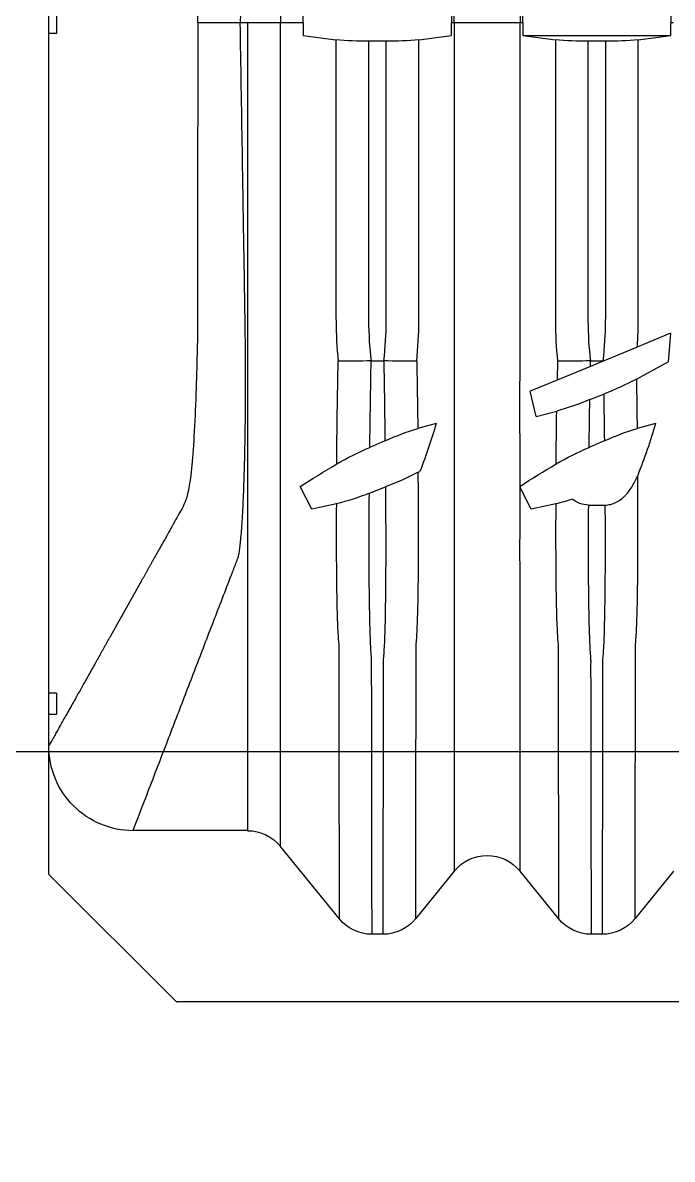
# Model space of a CAD drawing. Header units: millimetres. Extents: x -455371 to 117772, y -78417 to 116564.
# Drawn here: x -28832.4 to -28679.6, y 58876.5 to 59144 of the extents above; entities that cross this region are included whole.
import ezdxf

# ---------------------------------------------------------------- set-up
doc = ezdxf.new("R2010")
doc.units = ezdxf.units.MM
doc.layers.get('0').update_dxf_attribs({"color": 255})
doc.layers.add('BETON-STOP', color=141, linetype='Continuous')
doc.layers.add('Cls', color=7, linetype='Continuous', lineweight=25)
doc.layers.add('quote', color=5, linetype='Continuous', lineweight=15)

# ---------------------------------------------------------------- blocks, each defined once
blk = doc.blocks.new('Bs H50 tacca 4')
at = {"layer": 'BETON-STOP'}
for p, q in [((19672.558, 10052.839), (19675.568, 10055.839)), ((19675.568, 10055.839), (19675.579, 10055.839)), ((19692.858, 10055.839), (19675.579, 10055.839)), ((19680.411, 10054.254), (19680.156, 10054.254)), ((19685.561, 10054.254), (19685.306, 10054.254)), ((19679.383, 10053.884), (19678.008, 10052.189)), ((19682.085, 10052.772), (19681.184, 10053.884)), ((19684.533, 10053.884), (19683.631, 10052.772)), ((19687.235, 10052.772), (19686.334, 10053.884)), ((19672.558, 10049.089), (19672.558, 10052.839)), ((19678.008, 10052.189), (19678.008, 10032.839)), ((19677.236, 10051.819), (19674.546, 10051.819)), ((19677.236, 10032.839), (19677.236, 10051.819)), ((19672.747, 10049.089), (19672.558, 10049.089)), ((19672.558, 10048.589), (19672.558, 10049.089)), ((19672.747, 10048.589), (19672.747, 10049.089)), ((19672.747, 10048.589), (19672.558, 10048.589)), ((19672.558, 10033.089), (19672.558, 10048.589)), ((19678.745, 10044.27), (19678.47, 10043.734)), ((19679.319, 10044.143), (19678.745, 10044.27)), ((19683.895, 10044.27), (19683.631, 10043.755)), ((19684.469, 10044.143), (19683.895, 10044.27)), ((19685.243, 10044.17), (19685.624, 10044.17)), ((19680.094, 10043.891), (19680.471, 10043.744)), ((19683.62, 10043.734), (19683.631, 10043.755)), ((19683.631, 10043.728), (19683.62, 10043.734)), ((19681.242, 10043.4), (19681.279, 10043.38)), ((19680.46, 10042.661), (19680.105, 10042.815)), ((19685.61, 10042.661), (19685.255, 10042.815)), ((19681.661, 10042.253), (19681.23, 10042.373)), ((19686.811, 10042.253), (19686.38, 10042.373)), ((19684.01, 10042.089), (19683.87, 10041.498)), ((19684.01, 10042.089), (19684.492, 10041.964)), ((19685.27, 10041.694), (19685.595, 10041.563)), ((19684.504, 10041.235), (19683.87, 10041.498)), ((19684.511, 10040.787), (19684.504, 10041.235)), ((19685.282, 10040.913), (19684.504, 10041.235)), ((19686.363, 10041.212), (19687.111, 10040.805)), ((19680.135, 10040.779), (19680.142, 10040.779)), ((19680.142, 10040.779), (19680.425, 10040.779)), ((19680.425, 10040.779), (19680.432, 10040.779)), ((19685.282, 10040.913), (19685.285, 10040.779)), ((19685.582, 10040.789), (19685.282, 10040.913)), ((19685.285, 10040.779), (19685.292, 10040.779)), ((19685.292, 10040.779), (19685.575, 10040.779)), ((19685.575, 10040.779), (19685.582, 10040.779)), ((19685.582, 10040.779), (19685.582, 10040.789)), ((19685.603, 10040.78), (19685.582, 10040.789)), ((19685.603, 10040.78), (19685.582, 10040.779)), ((19686.383, 10040.457), (19685.603, 10040.78)), ((19687.166, 10040.132), (19687.111, 10040.805)), ((19687.166, 10040.132), (19686.383, 10040.457)), ((19672.747, 10033.089), (19672.558, 10033.089)), ((19672.558, 10032.589), (19672.558, 10033.089)), ((19672.747, 10032.589), (19672.747, 10033.089)), ((19678.543, 10033.139), (19679.31, 10033.237)), ((19678.543, 10032.839), (19678.543, 10033.139)), ((19680.484, 10033.275), (19680.083, 10033.275)), ((19681.257, 10033.237), (19682.024, 10033.139)), ((19682.024, 10033.139), (19682.024, 10032.839)), ((19683.693, 10033.139), (19684.46, 10033.237)), ((19683.693, 10032.839), (19683.693, 10033.139)), ((19683.693, 10033.139), (19687.174, 10033.139)), ((19685.634, 10033.275), (19685.233, 10033.275)), ((19686.407, 10033.237), (19687.174, 10033.139)), ((19687.174, 10033.139), (19687.174, 10032.839)), ((19677.062, 10032.839), (19676.066, 10032.839)), ((19677.236, 10032.839), (19677.062, 10032.839)), ((19678.008, 10032.839), (19677.236, 10032.839)), ((19678.543, 10032.839), (19678.008, 10032.839)), ((19678.543, 10032.839), (19678.543, 10032.539)), ((19682.085, 10032.839), (19682.024, 10032.839)), ((19682.024, 10032.539), (19682.024, 10032.839)), ((19683.631, 10032.839), (19682.085, 10032.839)), ((19683.693, 10032.839), (19683.631, 10032.839)), ((19683.693, 10032.839), (19683.693, 10032.539)), ((19687.235, 10032.839), (19687.174, 10032.839)), ((19687.174, 10032.539), (19687.174, 10032.839))]:
    blk.add_line(p, q, dxfattribs=at)
for centre, radius, start, end in [((19680.157, 10053.259), 0.995, 90.0853, 141.0771), ((19680.409, 10053.258), 0.996, 38.931, 89.9066), ((19685.307, 10053.259), 0.995, 90.0853, 141.0771), ((19685.559, 10053.258), 0.996, 38.931, 89.9066), ((19682.858, 10053.395), 0.992, 218.8507, 321.1493), ((19677.234, 10052.815), 0.995, 270.0845, 321.0778), ((19674.551, 10049.839), 1.981, 90.1249, 180.3275), ((19677.802, 10038.174), 6.159, 68.148, 75.7364), ((19683.423, 10039.817), 4.451, 71.1754, 76.4034), ((19685.256, 10043.537), 0.633, 91.2639, 128.8863), ((19698.453, 10075.039), 37.139, 237.4487, 239.0025), ((19677.832, 10036.81), 7.42, 62.6401, 69.1643), ((19703.713, 10075.219), 37.349, 237.473, 238.9994), ((19674.405, 10038.676), 12.912, 16.0869, 21.8067), ((20031.969, 10047.023), 352.663, 180.62038, 181.0131), ((19682.961, 10049.505), 7.274, 240.0223, 246.8784), ((19669.39, 10038.719), 12.77, 16.0673, 21.4049), ((19925.582, 10045.627), 241.117, 180.57577, 180.87046), ((19688.111, 10049.505), 7.274, 240.0223, 246.8784), ((20098.832, 10047.984), 418.759, 180.70721, 180.98586), ((19237.634, 10048.361), 442.863, 359.01905, 359.26254), ((19683.074, 10048.493), 6.392, 245.8601, 253.2339), ((20008.511, 10046.687), 323.28, 180.68628, 180.88504), ((19336.282, 10047.052), 349.356, 359.09979, 359.2798), ((19688.224, 10048.493), 6.392, 245.8601, 253.2339), ((19111.745, 10050.432), 569.543, 359.02971, 359.18931), ((19250.396, 10048.421), 436.026, 359.05265, 359.20533), ((19682.612, 10035.294), 6.93, 67.4443, 74.2569), ((19682.588, 10033.981), 8.157, 62.4371, 68.3733), ((19679.654, 10031.86), 8.932, 86.9126, 91.8782), ((19680.913, 10031.86), 8.932, 88.1218, 93.0874), ((19684.804, 10031.86), 8.932, 86.9126, 91.8782), ((19680.019, 10026.768), 6.508, 89.4367, 96.2533), ((19680.536, 10026.53), 6.746, 83.8671, 90.4429), ((19685.169, 10026.768), 6.508, 89.4367, 96.2533), ((19685.686, 10026.53), 6.746, 83.8671, 90.4429)]:
    blk.add_arc(centre, radius, start, end, dxfattribs=at)
for points, degree, knots in [([(19680.156, 10054.254), (19680.156, 10052.992), (19680.153, 10051.728), (19680.15, 10049.831), (19680.149, 10049.199), (19680.148, 10048.408), (19680.147, 10048.25), (19680.147, 10048.013), (19680.147, 10047.934), (19680.147, 10047.816), (19680.146, 10047.779), (19680.136, 10047.678), (19680.132, 10047.617), (19680.125, 10047.472), (19680.121, 10047.389), (19680.114, 10047.199), (19680.11, 10047.092), (19680.101, 10046.74), (19680.097, 10046.467), (19680.092, 10046.001), (19680.091, 10045.837), (19680.09, 10045.488), (19680.089, 10045.304), (19680.09, 10044.732), (19680.091, 10044.325), (19680.094, 10043.891)], 3, [0, 0, 0, 0, 0.5, 0.5, 0.75, 0.75, 0.8125, 0.8125, 0.84375, 0.84375, 0.859375, 0.859375, 0.875, 0.875, 0.890625, 0.890625, 0.90625, 0.90625, 0.9375, 0.9375, 0.953125, 0.953125, 0.96875, 0.96875, 1, 1, 1, 1]), ([(19680.471, 10043.744), (19680.475, 10044.19), (19680.477, 10044.608), (19680.478, 10045.385), (19680.476, 10045.748), (19680.471, 10046.391), (19680.467, 10046.672), (19680.458, 10047.036), (19680.455, 10047.148), (19680.447, 10047.348), (19680.444, 10047.436), (19680.436, 10047.588), (19680.432, 10047.653), (19680.425, 10047.734), (19680.422, 10047.758), (19680.42, 10047.8), (19680.42, 10047.819), (19680.42, 10047.918), (19680.42, 10047.998), (19680.42, 10048.235), (19680.419, 10048.394), (19680.417, 10049.186), (19680.417, 10049.82), (19680.413, 10051.722), (19680.411, 10052.989), (19680.411, 10054.254)], 3, [0, 0, 0, 0, 0.03125, 0.03125, 0.0625, 0.0625, 0.09375, 0.09375, 0.109375, 0.109375, 0.125, 0.125, 0.140625, 0.140625, 0.148437, 0.148437, 0.15625, 0.15625, 0.1875, 0.1875, 0.25, 0.25, 0.5, 0.5, 1, 1, 1, 1]), ([(19685.306, 10054.254), (19685.306, 10053.001), (19685.303, 10051.745), (19685.3, 10049.861), (19685.299, 10049.233), (19685.298, 10048.448), (19685.297, 10048.291), (19685.297, 10048.056), (19685.297, 10047.977), (19685.297, 10047.859), (19685.298, 10047.822), (19685.294, 10047.739), (19685.287, 10047.685), (19685.275, 10047.495), (19685.268, 10047.326), (19685.258, 10047.001), (19685.255, 10046.882), (19685.25, 10046.625), (19685.247, 10046.488), (19685.242, 10046.048), (19685.24, 10045.717), (19685.239, 10044.983), (19685.24, 10044.59), (19685.243, 10044.17)], 3, [0, 0, 0, 0, 0.5, 0.5, 0.75, 0.75, 0.8125, 0.8125, 0.84375, 0.84375, 0.859375, 0.859375, 0.875, 0.875, 0.90625, 0.90625, 0.921875, 0.921875, 0.9375, 0.9375, 0.96875, 0.96875, 1, 1, 1, 1]), ([(19685.624, 10044.17), (19685.627, 10044.593), (19685.628, 10044.988), (19685.627, 10045.538), (19685.626, 10045.715), (19685.624, 10046.048), (19685.623, 10046.205), (19685.617, 10046.646), (19685.612, 10046.902), (19685.602, 10047.227), (19685.598, 10047.324), (19685.591, 10047.495), (19685.587, 10047.568), (19685.579, 10047.694), (19685.572, 10047.746), (19685.569, 10047.827), (19685.57, 10047.865), (19685.57, 10047.983), (19685.57, 10048.061), (19685.569, 10048.296), (19685.569, 10048.453), (19685.567, 10049.238), (19685.566, 10049.865), (19685.563, 10051.747), (19685.561, 10053.002), (19685.561, 10054.254)], 3, [0, 0, 0, 0, 0.03125, 0.03125, 0.046875, 0.046875, 0.0625, 0.0625, 0.09375, 0.09375, 0.109375, 0.109375, 0.125, 0.125, 0.140625, 0.140625, 0.15625, 0.15625, 0.1875, 0.1875, 0.25, 0.25, 0.5, 0.5, 1, 1, 1, 1]), ([(19679.319, 10044.143), (19679.317, 10044.552), (19679.317, 10044.933), (19679.318, 10045.461), (19679.319, 10045.628), (19679.322, 10045.942), (19679.324, 10046.089), (19679.328, 10046.363), (19679.331, 10046.49), (19679.337, 10046.725), (19679.34, 10046.833), (19679.351, 10047.122), (19679.358, 10047.265), (19679.37, 10047.391), (19679.373, 10047.413), (19679.374, 10047.453), (19679.374, 10047.472), (19679.374, 10047.53), (19679.374, 10047.569), (19679.374, 10047.685), (19679.374, 10047.763), (19679.375, 10047.995), (19679.375, 10048.15), (19679.377, 10048.925), (19679.377, 10049.546), (19679.381, 10051.406), (19679.383, 10052.646), (19679.383, 10053.884)], 3, [0, 0, 0, 0, 0.03125, 0.03125, 0.046875, 0.046875, 0.0625, 0.0625, 0.078125, 0.078125, 0.09375, 0.09375, 0.125, 0.125, 0.132813, 0.132813, 0.140625, 0.140625, 0.15625, 0.15625, 0.1875, 0.1875, 0.25, 0.25, 0.5, 0.5, 1, 1, 1, 1]), ([(19681.184, 10053.884), (19681.184, 10052.621), (19681.186, 10051.355), (19681.189, 10049.456), (19681.19, 10048.823), (19681.192, 10048.032), (19681.192, 10047.873), (19681.193, 10047.636), (19681.193, 10047.557), (19681.193, 10047.458), (19681.192, 10047.439), (19681.195, 10047.396), (19681.199, 10047.372), (19681.206, 10047.291), (19681.21, 10047.226), (19681.217, 10047.074), (19681.221, 10046.986), (19681.228, 10046.787), (19681.231, 10046.675), (19681.24, 10046.311), (19681.244, 10046.03), (19681.248, 10045.552), (19681.249, 10045.383), (19681.25, 10045.025), (19681.25, 10044.837), (19681.248, 10044.255), (19681.246, 10043.84), (19681.242, 10043.4)], 3, [0, 0, 0, 0, 0.5, 0.5, 0.75, 0.75, 0.8125, 0.8125, 0.84375, 0.84375, 0.851563, 0.851563, 0.859375, 0.859375, 0.875, 0.875, 0.890625, 0.890625, 0.90625, 0.90625, 0.9375, 0.9375, 0.953125, 0.953125, 0.96875, 0.96875, 1, 1, 1, 1]), ([(19684.469, 10044.143), (19684.467, 10044.552), (19684.467, 10044.933), (19684.468, 10045.461), (19684.469, 10045.628), (19684.472, 10045.942), (19684.474, 10046.089), (19684.478, 10046.363), (19684.481, 10046.49), (19684.487, 10046.725), (19684.49, 10046.833), (19684.501, 10047.122), (19684.508, 10047.265), (19684.52, 10047.391), (19684.523, 10047.413), (19684.524, 10047.453), (19684.524, 10047.472), (19684.524, 10047.53), (19684.524, 10047.569), (19684.524, 10047.685), (19684.524, 10047.763), (19684.525, 10047.995), (19684.525, 10048.15), (19684.527, 10048.925), (19684.527, 10049.546), (19684.531, 10051.406), (19684.533, 10052.646), (19684.533, 10053.884)], 3, [0, 0, 0, 0, 0.03125, 0.03125, 0.046875, 0.046875, 0.0625, 0.0625, 0.078125, 0.078125, 0.09375, 0.09375, 0.125, 0.125, 0.132812, 0.132812, 0.140625, 0.140625, 0.15625, 0.15625, 0.1875, 0.1875, 0.25, 0.25, 0.5, 0.5, 1, 1, 1, 1]), ([(19686.334, 10053.884), (19686.334, 10052.623), (19686.336, 10051.359), (19686.339, 10049.464), (19686.34, 10048.832), (19686.342, 10048.042), (19686.342, 10047.884), (19686.343, 10047.647), (19686.343, 10047.568), (19686.343, 10047.469), (19686.343, 10047.45), (19686.344, 10047.409), (19686.347, 10047.386), (19686.355, 10047.308), (19686.359, 10047.246), (19686.366, 10047.098), (19686.37, 10047.012), (19686.377, 10046.819), (19686.38, 10046.709), (19686.389, 10046.352), (19686.393, 10046.075), (19686.397, 10045.603), (19686.398, 10045.436), (19686.399, 10045.084), (19686.4, 10044.897), (19686.399, 10044.32), (19686.397, 10043.909), (19686.393, 10043.472)], 3, [0, 0, 0, 0, 0.5, 0.5, 0.75, 0.75, 0.8125, 0.8125, 0.84375, 0.84375, 0.851563, 0.851563, 0.859375, 0.859375, 0.875, 0.875, 0.890625, 0.890625, 0.90625, 0.90625, 0.9375, 0.9375, 0.953125, 0.953125, 0.96875, 0.96875, 1, 1, 1, 1]), ([(19682.085, 10032.839), (19682.085, 10034.04), (19682.085, 10035.241), (19682.085, 10037.042), (19682.085, 10037.643), (19682.085, 10038.544), (19682.085, 10038.844), (19682.085, 10039.294), (19682.085, 10039.444), (19682.085, 10039.745), (19682.085, 10039.895), (19682.086, 10040.345), (19682.086, 10040.645), (19682.086, 10041.244), (19682.086, 10041.538), (19682.086, 10042.11), (19682.086, 10042.388), (19682.086, 10042.932), (19682.086, 10043.198), (19682.086, 10043.952), (19682.086, 10044.404), (19682.086, 10045.199), (19682.086, 10045.526), (19682.086, 10045.911), (19682.086, 10046.021), (19682.086, 10046.2), (19682.085, 10046.27), (19682.085, 10046.369), (19682.085, 10046.413), (19682.085, 10046.507), (19682.085, 10046.554), (19682.085, 10046.788), (19682.085, 10046.974), (19682.085, 10047.535), (19682.085, 10047.909), (19682.085, 10049.78), (19682.085, 10051.276), (19682.085, 10052.772)], 3, [0, 0, 0, 0, 0.0625, 0.0625, 0.09375, 0.09375, 0.109375, 0.109375, 0.117188, 0.117188, 0.125, 0.125, 0.140625, 0.140625, 0.15625, 0.15625, 0.171875, 0.171875, 0.1875, 0.1875, 0.21875, 0.21875, 0.25, 0.25, 0.265625, 0.265625, 0.28125, 0.28125, 0.296875, 0.296875, 0.3125, 0.3125, 0.375, 0.375, 0.5, 0.5, 1, 1, 1, 1]), ([(19683.631, 10052.772), (19683.631, 10051.565), (19683.631, 10050.357), (19683.631, 10048.546), (19683.631, 10047.942), (19683.631, 10047.036), (19683.631, 10046.735), (19683.631, 10046.395), (19683.631, 10046.359), (19683.631, 10046.279), (19683.631, 10046.225), (19683.631, 10046.027), (19683.631, 10045.848), (19683.63, 10045.395), (19683.63, 10045.117), (19683.631, 10044.492), (19683.631, 10044.143), (19683.631, 10043.755)], 3, [0, 0, 0, 0, 0.5, 0.5, 0.75, 0.75, 0.875, 0.875, 0.890625, 0.890625, 0.90625, 0.90625, 0.9375, 0.9375, 0.96875, 0.96875, 1, 1, 1, 1]), ([(19674.546, 10051.819), (19674.824, 10051.096), (19675.243, 10050.007), (19675.802, 10048.553), (19676.223, 10047.456), (19676.575, 10046.541), (19676.821, 10045.902), (19676.935, 10045.605), (19676.983, 10045.479), (19677, 10045.434), (19677.014, 10045.4), (19677.023, 10045.361), (19677.033, 10045.311), (19677.042, 10045.257), (19677.059, 10045.139), (19677.085, 10044.897), (19677.117, 10044.441), (19677.145, 10043.865), (19677.173, 10042.973), (19677.19, 10041.906), (19677.188, 10040.753), (19677.181, 10040.062), (19677.173, 10039.572), (19677.167, 10039.19), (19677.156, 10038.521), (19677.137, 10037.375), (19677.105, 10035.417), (19677.079, 10033.842), (19677.062, 10032.839)], 3, [0, 0, 0, 0, 0.247753, 0.372985, 0.498218, 0.623451, 0.686067, 0.717375, 0.725202, 0.729131, 0.732712, 0.736995, 0.741519, 0.744877, 0.748234, 0.763673, 0.77975, 0.795578, 0.811398, 0.843021, 0.858859, 0.874812, 0.879946, 0.885054, 0.895272, 0.915707, 0.946359, 1, 1, 1, 1]), ([(19676.066, 10032.839), (19676.057, 10039.785), (19676.056, 10039.827), (19676.056, 10040.198), (19676.051, 10040.544), (19676.046, 10040.886), (19676.036, 10041.219), (19676.027, 10041.552), (19676.013, 10041.864), (19676, 10042.174), (19675.983, 10042.453), (19675.966, 10042.731), (19675.946, 10042.972), (19675.926, 10043.213), (19675.904, 10043.412), (19675.881, 10043.608), (19675.857, 10043.756), (19675.833, 10043.903), (19675.806, 10044.003), (19675.793, 10044.052), (19675.78, 10044.089), (19675.773, 10044.107), (19675.767, 10044.122), (19675.761, 10044.135), (19675.754, 10044.148), (19675.752, 10044.151), (19675.747, 10044.16), (19675.743, 10044.167), (19675.739, 10044.174), (19675.737, 10044.177), (19675.722, 10044.204), (19675.709, 10044.227), (19675.688, 10044.265), (19675.631, 10044.367), (19675.552, 10044.508), (19675.416, 10044.75), (19675.28, 10044.993), (19675.239, 10045.067), (19674.736, 10045.964), (19674.31, 10046.723), (19673.647, 10047.907), (19672.673, 10049.644), (19672.57, 10049.827)], 2, [0, 0, 0, 0.127885, 0.127885, 0.143871, 0.143871, 0.159857, 0.159857, 0.175842, 0.175842, 0.191828, 0.191828, 0.207814, 0.207814, 0.223799, 0.223799, 0.239785, 0.239785, 0.255771, 0.255771, 0.263764, 0.263764, 0.26776, 0.26776, 0.271757, 0.271757, 0.273755, 0.273755, 0.275753, 0.275753, 0.279749, 0.279749, 0.287742, 0.287742, 0.319714, 0.319714, 0.383656, 0.383656, 0.511542, 0.511542, 0.767313, 0.767313, 1, 1, 1]), ([(19685.624, 10044.17), (19685.671, 10044.17), (19685.716, 10044.164), (19685.782, 10044.148), (19685.804, 10044.141), (19685.847, 10044.125), (19685.869, 10044.115), (19685.93, 10044.084), (19685.969, 10044.059), (19686.024, 10044.018), (19686.041, 10044.003), (19686.076, 10043.972), (19686.092, 10043.956), (19686.171, 10043.873), (19686.225, 10043.799), (19686.319, 10043.641), (19686.359, 10043.558), (19686.393, 10043.472)], 3, [0, 0, 0, 0, 0.125, 0.125, 0.1875, 0.1875, 0.25, 0.25, 0.375, 0.375, 0.4375, 0.4375, 0.5, 0.5, 0.75, 0.75, 1, 1, 1, 1]), ([(19683.631, 10043.728), (19683.631, 10043.351), (19683.631, 10042.952), (19683.63, 10042.322), (19683.63, 10042.106), (19683.63, 10041.663), (19683.63, 10041.437), (19683.631, 10040.758), (19683.631, 10040.298), (19683.631, 10039.6), (19683.631, 10039.367), (19683.631, 10038.9), (19683.631, 10038.667), (19683.631, 10036.569), (19683.631, 10034.704), (19683.631, 10032.839)], 3, [0, 0, 0, 0, 0.125, 0.125, 0.1875, 0.1875, 0.25, 0.25, 0.375, 0.375, 0.4375, 0.4375, 0.5, 0.5, 1, 1, 1, 1]), ([(19679.31, 10033.237), (19679.31, 10034.495), (19679.31, 10035.754), (19679.31, 10037.641), (19679.31, 10038.271), (19679.31, 10039.057), (19679.31, 10039.214), (19679.31, 10039.45), (19679.31, 10039.529), (19679.31, 10039.686), (19679.31, 10039.765), (19679.313, 10040.158), (19679.33, 10040.473), (19679.361, 10040.787)], 3, [0, 0, 0, 0, 0.5, 0.5, 0.75, 0.75, 0.8125, 0.8125, 0.84375, 0.84375, 0.875, 0.875, 1, 1, 1, 1]), ([(19680.142, 10040.779), (19680.105, 10040.466), (19680.086, 10040.154), (19680.083, 10039.763), (19680.083, 10039.685), (19680.083, 10039.529), (19680.083, 10039.45), (19680.083, 10039.216), (19680.083, 10039.06), (19680.083, 10038.278), (19680.083, 10037.653), (19680.083, 10035.777), (19680.083, 10034.526), (19680.083, 10033.275)], 3, [0, 0, 0, 0, 0.125, 0.125, 0.15625, 0.15625, 0.1875, 0.1875, 0.25, 0.25, 0.5, 0.5, 1, 1, 1, 1]), ([(19680.484, 10033.275), (19680.484, 10034.526), (19680.484, 10035.777), (19680.484, 10037.653), (19680.484, 10038.278), (19680.484, 10039.06), (19680.484, 10039.216), (19680.484, 10039.45), (19680.484, 10039.529), (19680.484, 10039.685), (19680.484, 10039.763), (19680.481, 10040.154), (19680.461, 10040.466), (19680.425, 10040.779)], 3, [0, 0, 0, 0, 0.5, 0.5, 0.75, 0.75, 0.8125, 0.8125, 0.84375, 0.84375, 0.875, 0.875, 1, 1, 1, 1]), ([(19681.206, 10040.787), (19681.237, 10040.473), (19681.254, 10040.159), (19681.257, 10039.766), (19681.257, 10039.687), (19681.256, 10039.53), (19681.257, 10039.451), (19681.257, 10039.215), (19681.257, 10039.058), (19681.257, 10038.271), (19681.256, 10037.642), (19681.257, 10035.754), (19681.257, 10034.496), (19681.257, 10033.237)], 3, [0, 0, 0, 0, 0.125, 0.125, 0.15625, 0.15625, 0.1875, 0.1875, 0.25, 0.25, 0.5, 0.5, 1, 1, 1, 1]), ([(19684.46, 10033.237), (19684.46, 10034.495), (19684.46, 10035.754), (19684.46, 10037.641), (19684.46, 10038.271), (19684.46, 10039.057), (19684.46, 10039.214), (19684.46, 10039.45), (19684.46, 10039.529), (19684.46, 10039.686), (19684.46, 10039.765), (19684.463, 10040.158), (19684.48, 10040.473), (19684.511, 10040.787)], 3, [0, 0, 0, 0, 0.5, 0.5, 0.75, 0.75, 0.8125, 0.8125, 0.84375, 0.84375, 0.875, 0.875, 1, 1, 1, 1]), ([(19685.292, 10040.779), (19685.255, 10040.466), (19685.236, 10040.154), (19685.233, 10039.763), (19685.233, 10039.685), (19685.233, 10039.529), (19685.233, 10039.45), (19685.233, 10039.216), (19685.233, 10039.06), (19685.233, 10038.278), (19685.233, 10037.653), (19685.233, 10035.777), (19685.233, 10034.526), (19685.233, 10033.275)], 3, [0, 0, 0, 0, 0.125, 0.125, 0.15625, 0.15625, 0.1875, 0.1875, 0.25, 0.25, 0.5, 0.5, 1, 1, 1, 1]), ([(19685.634, 10033.275), (19685.634, 10034.526), (19685.634, 10035.777), (19685.634, 10037.653), (19685.634, 10038.278), (19685.634, 10039.06), (19685.634, 10039.216), (19685.634, 10039.45), (19685.634, 10039.529), (19685.634, 10039.685), (19685.634, 10039.763), (19685.631, 10040.154), (19685.611, 10040.466), (19685.575, 10040.779)], 3, [0, 0, 0, 0, 0.5, 0.5, 0.75, 0.75, 0.8125, 0.8125, 0.84375, 0.84375, 0.875, 0.875, 1, 1, 1, 1]), ([(19686.383, 10040.457), (19686.394, 10040.306), (19686.4, 10040.156), (19686.406, 10039.931), (19686.406, 10039.856), (19686.407, 10039.705), (19686.406, 10039.63), (19686.406, 10039.254), (19686.407, 10038.953), (19686.406, 10038.051), (19686.406, 10037.449), (19686.407, 10035.644), (19686.407, 10034.44), (19686.407, 10033.237)], 3, [0, 0, 0, 0, 0.0625, 0.0625, 0.09375, 0.09375, 0.125, 0.125, 0.25, 0.25, 0.5, 0.5, 1, 1, 1, 1]), ([(19676.066, 10032.839), (19676.064, 10031.666), (19676.062, 10030.493), (19676.06, 10028.733), (19676.059, 10028.146), (19676.058, 10027.266), (19676.058, 10026.973), (19676.057, 10026.607), (19676.057, 10026.533), (19676.057, 10026.387), (19676.057, 10026.314), (19676.057, 10026.204), (19676.057, 10026.167), (19676.057, 10026.111), (19676.057, 10026.093), (19676.057, 10026.056), (19676.057, 10026.037), (19676.057, 10025.982), (19676.057, 10025.946), (19676.057, 10025.896), (19676.057, 10025.88), (19676.056, 10025.849), (19676.056, 10025.833), (19676.056, 10025.756), (19676.056, 10025.696), (19676.055, 10025.576), (19676.055, 10025.515), (19676.053, 10025.334), (19676.052, 10025.215), (19676.048, 10024.983), (19676.046, 10024.869), (19676.041, 10024.644), (19676.038, 10024.532), (19676.032, 10024.311), (19676.028, 10024.202), (19676.022, 10024.04), (19676.02, 10023.986), (19676.016, 10023.88), (19676.014, 10023.827), (19676.007, 10023.671), (19676.002, 10023.57), (19675.992, 10023.375), (19675.986, 10023.28), (19675.975, 10023.096), (19675.969, 10023.007), (19675.957, 10022.834), (19675.95, 10022.751), (19675.94, 10022.631), (19675.936, 10022.592), (19675.929, 10022.515), (19675.926, 10022.478), (19675.915, 10022.369), (19675.908, 10022.3), (19675.892, 10022.171), (19675.885, 10022.111), (19675.869, 10021.998), (19675.861, 10021.946), (19675.844, 10021.849), (19675.836, 10021.805), (19675.819, 10021.725), (19675.81, 10021.69), (19675.797, 10021.642), (19675.793, 10021.628), (19675.786, 10021.607), (19675.784, 10021.6), (19675.78, 10021.588), (19675.777, 10021.582), (19675.773, 10021.57), (19675.771, 10021.565), (19675.766, 10021.555), (19675.764, 10021.55), (19675.761, 10021.543), (19675.76, 10021.541), (19675.758, 10021.537), (19675.757, 10021.535), (19675.754, 10021.531), (19675.753, 10021.529), (19675.751, 10021.525), (19675.75, 10021.523), (19675.747, 10021.519), (19675.746, 10021.516), (19675.744, 10021.512), (19675.742, 10021.51), (19675.74, 10021.505), (19675.738, 10021.502), (19675.735, 10021.497), (19675.734, 10021.495), (19675.727, 10021.482), (19675.721, 10021.472), (19675.704, 10021.441), (19675.693, 10021.421), (19675.636, 10021.319), (19675.59, 10021.238), (19675.453, 10020.994), (19675.362, 10020.831), (19675.088, 10020.343), (19674.906, 10020.017), (19674.006, 10018.411), (19673.288, 10017.131), (19672.57, 10015.85)], 3, [0, 0, 0, 0, 0.063018, 0.063018, 0.094527, 0.094527, 0.110281, 0.110281, 0.11422, 0.11422, 0.118158, 0.118158, 0.120128, 0.120128, 0.121112, 0.121112, 0.122097, 0.122097, 0.124066, 0.124066, 0.125051, 0.125051, 0.126036, 0.126036, 0.129974, 0.129974, 0.133913, 0.133913, 0.14179, 0.14179, 0.149667, 0.149667, 0.157545, 0.157545, 0.165422, 0.165422, 0.16936, 0.16936, 0.173299, 0.173299, 0.181176, 0.181176, 0.189054, 0.189054, 0.196931, 0.196931, 0.204808, 0.204808, 0.208747, 0.208747, 0.212685, 0.212685, 0.220562, 0.220562, 0.22844, 0.22844, 0.236317, 0.236317, 0.244194, 0.244194, 0.252071, 0.252071, 0.25601, 0.25601, 0.257979, 0.257979, 0.259949, 0.259949, 0.261918, 0.261918, 0.263887, 0.263887, 0.264872, 0.264872, 0.265857, 0.265857, 0.266841, 0.266841, 0.267826, 0.267826, 0.268811, 0.268811, 0.269795, 0.269795, 0.27078, 0.27078, 0.271764, 0.271764, 0.275703, 0.275703, 0.28358, 0.28358, 0.315089, 0.315089, 0.378107, 0.378107, 0.504143, 0.504143, 1, 1, 1, 1]), ([(19674.546, 10013.858), (19675.104, 10015.309), (19675.661, 10016.759), (19676.36, 10018.577), (19676.501, 10018.944), (19676.712, 10019.494), (19676.782, 10019.677), (19676.888, 10019.952), (19676.923, 10020.043), (19676.967, 10020.158), (19676.976, 10020.181), (19676.989, 10020.215), (19676.994, 10020.227), (19676.999, 10020.241), (19677, 10020.244), (19677.003, 10020.25), (19677.004, 10020.253), (19677.006, 10020.258), (19677.007, 10020.261), (19677.009, 10020.266), (19677.01, 10020.268), (19677.011, 10020.273), (19677.012, 10020.276), (19677.014, 10020.281), (19677.014, 10020.284), (19677.016, 10020.289), (19677.017, 10020.292), (19677.018, 10020.298), (19677.019, 10020.302), (19677.021, 10020.311), (19677.023, 10020.318), (19677.026, 10020.333), (19677.028, 10020.341), (19677.031, 10020.358), (19677.032, 10020.366), (19677.035, 10020.384), (19677.037, 10020.393), (19677.042, 10020.422), (19677.045, 10020.442), (19677.054, 10020.507), (19677.06, 10020.555), (19677.072, 10020.663), (19677.078, 10020.723), (19677.089, 10020.854), (19677.094, 10020.924), (19677.105, 10021.074), (19677.11, 10021.154), (19677.12, 10021.324), (19677.125, 10021.414), (19677.132, 10021.556), (19677.134, 10021.604), (19677.138, 10021.704), (19677.141, 10021.755), (19677.147, 10021.91), (19677.151, 10022.018), (19677.158, 10022.24), (19677.161, 10022.355), (19677.168, 10022.591), (19677.17, 10022.713), (19677.176, 10022.963), (19677.178, 10023.092), (19677.181, 10023.29), (19677.182, 10023.357), (19677.183, 10023.492), (19677.184, 10023.56), (19677.186, 10023.764), (19677.187, 10023.903), (19677.188, 10024.183), (19677.189, 10024.324), (19677.188, 10024.612), (19677.188, 10024.757), (19677.186, 10025.052), (19677.185, 10025.202), (19677.183, 10025.426), (19677.182, 10025.5), (19677.18, 10025.649), (19677.179, 10025.724), (19677.178, 10025.817), (19677.177, 10025.835), (19677.177, 10025.873), (19677.176, 10025.891), (19677.176, 10025.947), (19677.175, 10025.983), (19677.174, 10026.038), (19677.174, 10026.057), (19677.173, 10026.093), (19677.173, 10026.112), (19677.172, 10026.167), (19677.171, 10026.203), (19677.17, 10026.313), (19677.168, 10026.387), (19677.166, 10026.533), (19677.165, 10026.606), (19677.159, 10026.973), (19677.154, 10027.266), (19677.139, 10028.146), (19677.13, 10028.733), (19677.101, 10030.493), (19677.082, 10031.666), (19677.062, 10032.839)], 3, [0, 0, 0, 0, 0.497274, 0.497274, 0.622956, 0.622956, 0.685796, 0.685796, 0.717217, 0.717217, 0.725072, 0.725072, 0.728999, 0.728999, 0.729981, 0.729981, 0.730963, 0.730963, 0.731945, 0.731945, 0.732927, 0.732927, 0.733909, 0.733909, 0.734891, 0.734891, 0.735873, 0.735873, 0.736854, 0.736854, 0.738818, 0.738818, 0.740782, 0.740782, 0.742746, 0.742746, 0.74471, 0.74471, 0.748637, 0.748637, 0.756492, 0.756492, 0.764347, 0.764347, 0.772202, 0.772202, 0.780057, 0.780057, 0.787913, 0.787913, 0.79184, 0.79184, 0.795768, 0.795768, 0.803623, 0.803623, 0.811478, 0.811478, 0.819333, 0.819333, 0.827188, 0.827188, 0.831116, 0.831116, 0.835043, 0.835043, 0.842898, 0.842898, 0.850753, 0.850753, 0.858608, 0.858608, 0.866463, 0.866463, 0.870391, 0.870391, 0.874319, 0.874319, 0.8753, 0.8753, 0.876282, 0.876282, 0.878246, 0.878246, 0.879228, 0.879228, 0.88021, 0.88021, 0.882174, 0.882174, 0.886101, 0.886101, 0.890029, 0.890029, 0.905739, 0.905739, 0.937159, 0.937159, 1, 1, 1, 1]), ([(19678.008, 10013.488), (19678.008, 10013.537), (19678.008, 10013.586), (19678.008, 10013.842), (19678.008, 10014.05), (19678.008, 10014.679), (19678.008, 10015.102), (19678.008, 10016.377), (19678.008, 10017.238), (19678.008, 10018.314), (19678.008, 10018.529), (19678.008, 10018.96), (19678.008, 10019.175), (19678.008, 10019.497), (19678.008, 10019.604), (19678.008, 10019.739), (19678.008, 10019.766), (19678.008, 10019.807), (19678.008, 10019.82), (19678.008, 10019.84), (19678.008, 10019.847), (19678.008, 10019.861), (19678.008, 10019.867), (19678.008, 10019.881), (19678.008, 10019.887), (19678.008, 10019.897), (19678.008, 10019.9), (19678.008, 10019.906), (19678.008, 10019.909), (19678.008, 10019.917), (19678.008, 10019.923), (19678.008, 10019.935), (19678.008, 10019.941), (19678.008, 10019.96), (19678.008, 10019.974), (19678.008, 10019.995), (19678.008, 10020.003), (19678.008, 10020.018), (19678.008, 10020.026), (19678.008, 10020.066), (19678.008, 10020.102), (19678.008, 10020.182), (19678.008, 10020.226), (19678.008, 10020.368), (19678.008, 10020.477), (19678.008, 10020.724), (19678.008, 10020.862), (19678.008, 10021.165), (19678.008, 10021.33), (19678.008, 10021.685), (19678.008, 10021.874), (19678.008, 10022.273), (19678.008, 10022.483), (19678.008, 10022.811), (19678.008, 10022.923), (19678.008, 10023.15), (19678.008, 10023.265), (19678.008, 10023.614), (19678.008, 10023.853), (19678.008, 10024.337), (19678.008, 10024.582), (19678.008, 10024.96), (19678.008, 10025.087), (19678.008, 10025.28), (19678.008, 10025.345), (19678.008, 10025.476), (19678.008, 10025.542), (19678.008, 10025.677), (19678.008, 10025.747), (19678.008, 10025.837), (19678.008, 10025.856), (19678.008, 10025.893), (19678.008, 10025.911), (19678.008, 10025.967), (19678.008, 10026.005), (19678.008, 10026.084), (19678.008, 10026.125), (19678.008, 10026.21), (19678.008, 10026.254), (19678.008, 10026.383), (19678.008, 10026.47), (19678.008, 10026.901), (19678.008, 10027.244), (19678.008, 10028.275), (19678.008, 10028.963), (19678.008, 10030.338), (19678.008, 10031.026), (19678.008, 10032.089), (19678.008, 10032.464), (19678.008, 10032.839)], 3, [0, 0, 0, 0, 0.016163, 0.016163, 0.085094, 0.085094, 0.222956, 0.222956, 0.498682, 0.498682, 0.567613, 0.567613, 0.636544, 0.636544, 0.67101, 0.67101, 0.679626, 0.679626, 0.683934, 0.683934, 0.686089, 0.686089, 0.688243, 0.688243, 0.690397, 0.690397, 0.691474, 0.691474, 0.692551, 0.692551, 0.694705, 0.694705, 0.696859, 0.696859, 0.701167, 0.701167, 0.703321, 0.703321, 0.705475, 0.705475, 0.714092, 0.714092, 0.722708, 0.722708, 0.739941, 0.739941, 0.757174, 0.757174, 0.774407, 0.774407, 0.79164, 0.79164, 0.808872, 0.808872, 0.817489, 0.817489, 0.826105, 0.826105, 0.843338, 0.843338, 0.860571, 0.860571, 0.869187, 0.869187, 0.873495, 0.873495, 0.877804, 0.877804, 0.882112, 0.882112, 0.883189, 0.883189, 0.884266, 0.884266, 0.88642, 0.88642, 0.888574, 0.888574, 0.890728, 0.890728, 0.895036, 0.895036, 0.912269, 0.912269, 0.946735, 0.946735, 0.981201, 0.981201, 1, 1, 1, 1]), ([(19682.085, 10032.839), (19682.085, 10031.638), (19682.085, 10030.437), (19682.085, 10028.635), (19682.085, 10028.035), (19682.085, 10027.134), (19682.085, 10026.834), (19682.085, 10026.383), (19682.085, 10026.233), (19682.085, 10025.933), (19682.085, 10025.783), (19682.086, 10025.333), (19682.086, 10025.033), (19682.086, 10024.434), (19682.086, 10024.14), (19682.086, 10023.568), (19682.086, 10023.289), (19682.086, 10022.746), (19682.086, 10022.48), (19682.086, 10021.725), (19682.086, 10021.274), (19682.086, 10020.478), (19682.086, 10020.151), (19682.086, 10019.767), (19682.086, 10019.656), (19682.086, 10019.477), (19682.085, 10019.408), (19682.085, 10019.309), (19682.085, 10019.264), (19682.085, 10019.171), (19682.085, 10019.124), (19682.085, 10018.89), (19682.085, 10018.703), (19682.085, 10018.143), (19682.085, 10017.768), (19682.085, 10015.897), (19682.085, 10014.402), (19682.085, 10012.905)], 3, [0, 0, 0, 0, 0.0625, 0.0625, 0.09375, 0.09375, 0.109375, 0.109375, 0.117188, 0.117188, 0.125, 0.125, 0.140625, 0.140625, 0.15625, 0.15625, 0.171875, 0.171875, 0.1875, 0.1875, 0.21875, 0.21875, 0.25, 0.25, 0.265625, 0.265625, 0.28125, 0.28125, 0.296875, 0.296875, 0.3125, 0.3125, 0.375, 0.375, 0.5, 0.5, 1, 1, 1, 1]), ([(19683.631, 10021.95), (19683.631, 10022.326), (19683.631, 10022.725), (19683.63, 10023.356), (19683.63, 10023.572), (19683.63, 10024.015), (19683.63, 10024.241), (19683.631, 10024.92), (19683.631, 10025.379), (19683.631, 10026.078), (19683.631, 10026.311), (19683.631, 10026.777), (19683.631, 10027.011), (19683.631, 10029.109), (19683.631, 10030.974), (19683.631, 10032.839)], 3, [0, 0, 0, 0, 0.125, 0.125, 0.1875, 0.1875, 0.25, 0.25, 0.375, 0.375, 0.4375, 0.4375, 0.5, 0.5, 1, 1, 1, 1])]:
    blk.add_open_spline(points, degree=degree, knots=knots, dxfattribs=at)
blk = doc.blocks.new('*U2177')
at = {"xscale": 10.01836209701863, "yscale": 10.01836209701863, "zscale": 10.01836209701863}
blk.add_blockref('Bs H50 tacca 4', (-197188.5, -100791.62), dxfattribs=at)
blk = doc.blocks.new('*U2178')
at = {"layer": 'quote', "color": 0, "linetype": 'ByBlock', "lineweight": -2, "transparency": 16777216}
blk.add_blockref('*U2177', (0, 0), dxfattribs=at)

msp = doc.modelspace()

# ---------------------------------------------------------------- linework, layer by layer
at = {"layer": 'Cls'}
msp.add_lwpolyline([(-29514.5, 58972.48), (-25214.5, 58972.48), (-25214.5, 56172.48), (-29514.5, 56172.48)], close=True, dxfattribs=at)

# ---------------------------------------------------------------- block references
at = {"layer": 'quote', "xscale": -1, "rotation": 180}
msp.add_blockref('*U2178', (-28724.69, 58864.96), dxfattribs=at)

doc.saveas('drawing.dxf')
